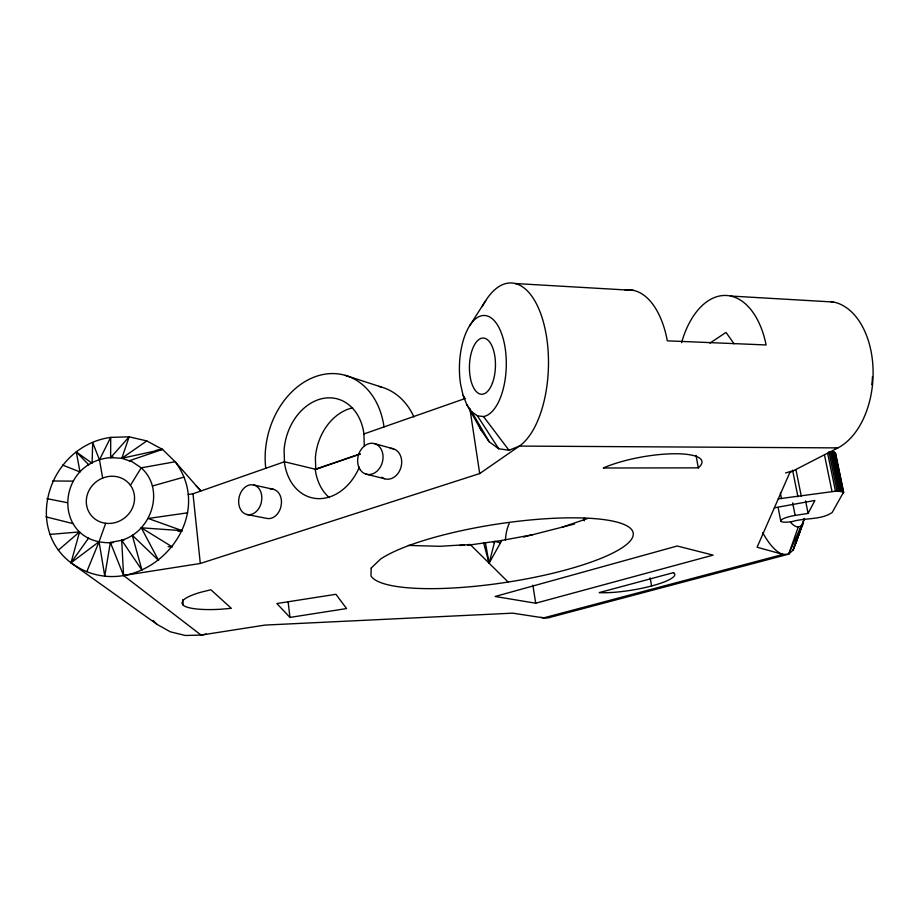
<?xml version="1.0" encoding="UTF-8"?>
<svg xmlns="http://www.w3.org/2000/svg" width="919" height="919" viewBox="0 0 919 919"><rect width="100%" height="100%" fill="white"/><g stroke="black" fill="none" stroke-linecap="round" stroke-linejoin="round"><path stroke-width="1.38" d="M113.198 542.624C52.073 546.254 54.164 462.142 110.636 457.628L110.705 437.387L129.142 436.824L146.799 440.925L162.491 449.402L175.173 461.74L200.652 490.803M102.687 478.075L99.459 459.81L110.705 437.387C43.377 446.76 18.702 543.301 86.8 571.687C150.406 596.89 217.918 518.775 175.173 461.74L141.204 467.84L132.233 461.775L121.802 458.294L110.636 457.628L129.142 436.824L121.802 458.294L162.491 449.402L129.269 460.787M835.486 453.929L835.199 452.676L833.878 452.102L828.949 451.792L837.06 490.999L843.631 492.056L832.177 512.503C820.678 520.28 804.826 517.65 792.098 521.59A13.165 2.768 -10.8 0 1 780.771 520.522A13.165 2.768 -10.8 0 1 795.153 515.433L808.1 513.411L814.9 500.464L774.372 507.816M796.555 538.672L796.072 542.566L793.12 550.079L788.674 554.146L550.596 617.2A54.29 26.387 74.1 0 1 541.142 617.315M124.513 539.763L110.372 542.417L104.755 576.018L99.068 541.705L105.696 523.279M804.458 518.477L796.072 542.566L804.32 518.477M49.856 534.421L79.551 531.917L70.981 562.842L156.988 624.346L170.302 631.812L185.339 635.477L201.066 635.075L265.028 625.081L512.653 613.157L543.634 617.89L782.999 554.398L788.674 554.146L801.276 525.875L803.493 522.486L793.12 550.079L801.276 525.875L798.243 527.024L788.674 554.146M86.8 571.687L99.068 541.705L70.981 562.842L88.546 538.12M762.713 532.687A58.724 21.103 73.7 0 0 782.999 554.398L757.084 547.23L789.812 472.584L837.875 447.898A75.243 48.052 -86.9 0 0 872.97 367.026A75.243 48.052 -86.9 0 0 830.615 301.581M532.997 534.617L501.774 540.475L489.103 563.209L483.578 542.761M130.452 485.301A24.756 22.975 -36.5 0 0 88.741 491.01A24.756 22.975 -36.5 0 0 112.084 523.233A24.756 22.975 -36.5 0 0 130.452 485.301L141.204 467.84C165.615 489.482 151.451 531.722 121.699 540.2L123.571 575.501L201.066 635.075A61.045 57.644 -39.1 0 0 206.247 634.041M469.632 325.786L485.657 300.708M58.379 550.125L79.551 531.917M121.802 458.294L146.799 440.925M110.372 542.417L123.571 575.501L200.308 563.473L479.695 473.561L519.361 446.083L837.875 447.898L835.371 448.644M709.939 343.12L726.01 332.414L734.074 343.798M509 450.276L483.497 416.548A50.625 23.412 -88.3 0 0 506.139 357.48A50.625 23.412 -88.3 0 0 477.869 317.239A50.625 23.412 -88.3 0 0 460.511 383.82L463.038 395.227L466.863 404.774L481.028 430.012L489.195 441.786L498.707 448.748L509 450.276L519.361 446.083A83.767 39.827 -88.2 0 0 543.692 323.178A83.767 39.827 -88.2 0 0 482.326 306.555M188.234 494.537L192.979 493.779L284.453 461.763L315.768 469.345L360.271 454.078M363.867 433.975L465.531 398.387M329.278 497.616A49.844 39 -75.4 0 1 315.355 470.172L315.332 469.241L359.926 453.94M562.106 527.196L587.425 518.569M467.714 545.254L501.774 540.475M785.573 472.952L793.694 470.597M315.332 469.241L319.835 467.943M152.485 485.979L183.961 477.122M535.697 603.209L713.11 555.122L677.188 546.012L495.1 596.488L535.697 603.209L532.882 585.196M523.612 537.018L574.478 524.025M110.636 457.628L113.439 457.18M155.483 450.517L162.491 449.402M178.056 531.366L182.272 530.7L148.212 518.477L187.683 512.813M778.301 498.868L837.06 490.999M289.967 617.407L346.566 608.562L335.929 594.294L276.849 603.53L289.967 617.407L288.164 602.152M459.661 545.518L470.16 544.45L508.127 582.037M464.474 544.795L439.845 546.311L408.346 545.415M698.325 467.863L603.289 468.001A58.046 14.738 -10 0 1 675.166 453.745A58.046 14.738 -10 0 1 698.325 467.863L696.016 455.41M52.601 480.982L73.049 481.119M515.214 283.523L633.616 290.404M730.582 296.033L833.395 302.006M253.655 484.968L250.669 484.784A15.152 11.407 -77.6 0 0 238.733 499.66A15.152 11.407 -77.6 0 0 247.774 514.674A15.152 11.407 -77.6 0 0 261.318 502.475L261.835 498.535A15.152 11.407 -77.6 0 0 253.655 484.968L273.322 489.287A14.934 11.327 -77.7 0 1 281.478 502.67L280.973 506.541A14.934 11.327 -77.7 0 1 266.499 518.35L246.729 514.479M270.358 489.092L273.322 489.287M121.699 540.2L141.963 570.182L132.256 535.214L158.608 560.429L141.296 527.793L182.272 530.7M168.131 546.644L172.358 546.954L141.296 527.793M466.863 404.774L471.757 411.815L477.432 415.847L483.497 416.548M46.903 498.626L67.064 502.647M365.739 474.055L384.567 478.73M45.95 516.857L72.704 523.52M500.453 542.853L494.744 541.36L489.103 563.209L485.358 542.532M374.803 443.716L393.504 448.851M345.245 375.354L381.442 387.06M62.641 465.083L79.987 471.941L76.311 451.987L92.095 463.268L92.693 442.556L99.459 459.81M88.821 464.876L76.311 451.987M492.894 541.59L494.353 542.853M153.105 620.451L156.988 624.346M477.432 415.847L498.707 448.748M463.038 395.227L464.486 397.605M183.249 605.253L181.905 602.967L183.099 600.429A50.66 10.867 -6.6 0 1 201.066 592.181L210.888 589.768L231.335 608.332L220.457 609.251A50.66 10.867 -6.6 0 1 183.249 605.253L182.697 599.728M471.757 411.815L489.195 441.786M478.914 424.762L481.028 430.012M835.52 453.044L843.631 492.056M835.199 452.676L843.573 492.871M834.647 452.355L842.757 491.435M833.878 452.102L841.999 491.217M832.901 451.918L841.023 491.056M831.741 451.803L839.863 490.964M830.42 451.757L838.53 490.941M827.64 453.297L835.451 491.114M824.504 455.112L832.017 491.539M805.584 500.866L808.1 513.411M795.957 469.701L801.311 496.34M792.592 470.149L797.933 496.788M792.649 502.888L795.153 515.433M780.369 492.975L781.483 498.603M778.106 507.449L780.828 521.268M650.17 577.856L651.582 585.966M469.908 408.725L479.695 473.561M192.979 493.779L200.308 563.473M364.338 446.152L363.832 432.987A51.062 39.437 -75.4 0 0 322.454 398.559A51.062 39.437 -75.4 0 0 284.109 449.942L284.476 462.728A51.062 39.437 -75.4 0 0 317.262 498.592A51.062 39.437 -75.4 0 0 359.329 467.151M315.768 469.345L315.389 457.788A49.821 38.989 -75.4 0 1 352.574 407.852M196.046 485.669A68.488 64.054 -37.5 0 1 200.744 490.803M625.104 290.071A80.596 43.216 -87.8 0 1 667.309 340.834L766.113 344.958A78 45.697 -87.4 0 0 725.734 295.458A78 45.697 -87.4 0 0 681.576 342.684M584.323 520.843A55.749 24.767 74 0 1 584.335 517.948M505.416 539.901A54.29 26.387 74.1 0 1 509.206 523.462M798.243 527.024A35.427 12.384 73.7 0 1 790.593 522.348M872.441 376.664A44.813 29.052 -86.7 0 1 871.786 384.636M265.752 468.311A75.852 58.586 -75.4 0 1 315.837 376.48A75.852 58.586 -75.4 0 1 383.993 426.933M378.8 386.382A73.646 57.794 -75.4 0 1 413.964 416.985M390.299 448.403A15.6 12.384 -75.4 0 1 400.891 467.599A15.6 12.384 -75.4 0 1 381.684 477.225M371.184 568.057L370.977 575.914A133.14 29.477 -8.7 0 0 561.509 571.078A133.14 29.477 -8.7 0 0 591.629 518.408A133.14 29.477 -8.7 0 0 380.661 558.993L371.184 568.057M673.466 572.652L599.211 592.617A44.135 8.558 -9.5 0 0 651.939 585.874A44.135 8.558 -9.5 0 0 673.466 572.652M360.432 470.08L358.709 466.875A15.841 12.475 -75.4 0 1 370.575 443.337A15.841 12.475 -75.4 0 1 381.753 464.106A15.841 12.475 -75.4 0 1 360.432 470.08M492.446 383.039A28.121 13.004 -88.3 0 0 484.635 338.249A28.121 13.004 -88.3 0 0 470.218 377.181A28.121 13.004 -88.3 0 0 492.446 383.039"/></g></svg>
